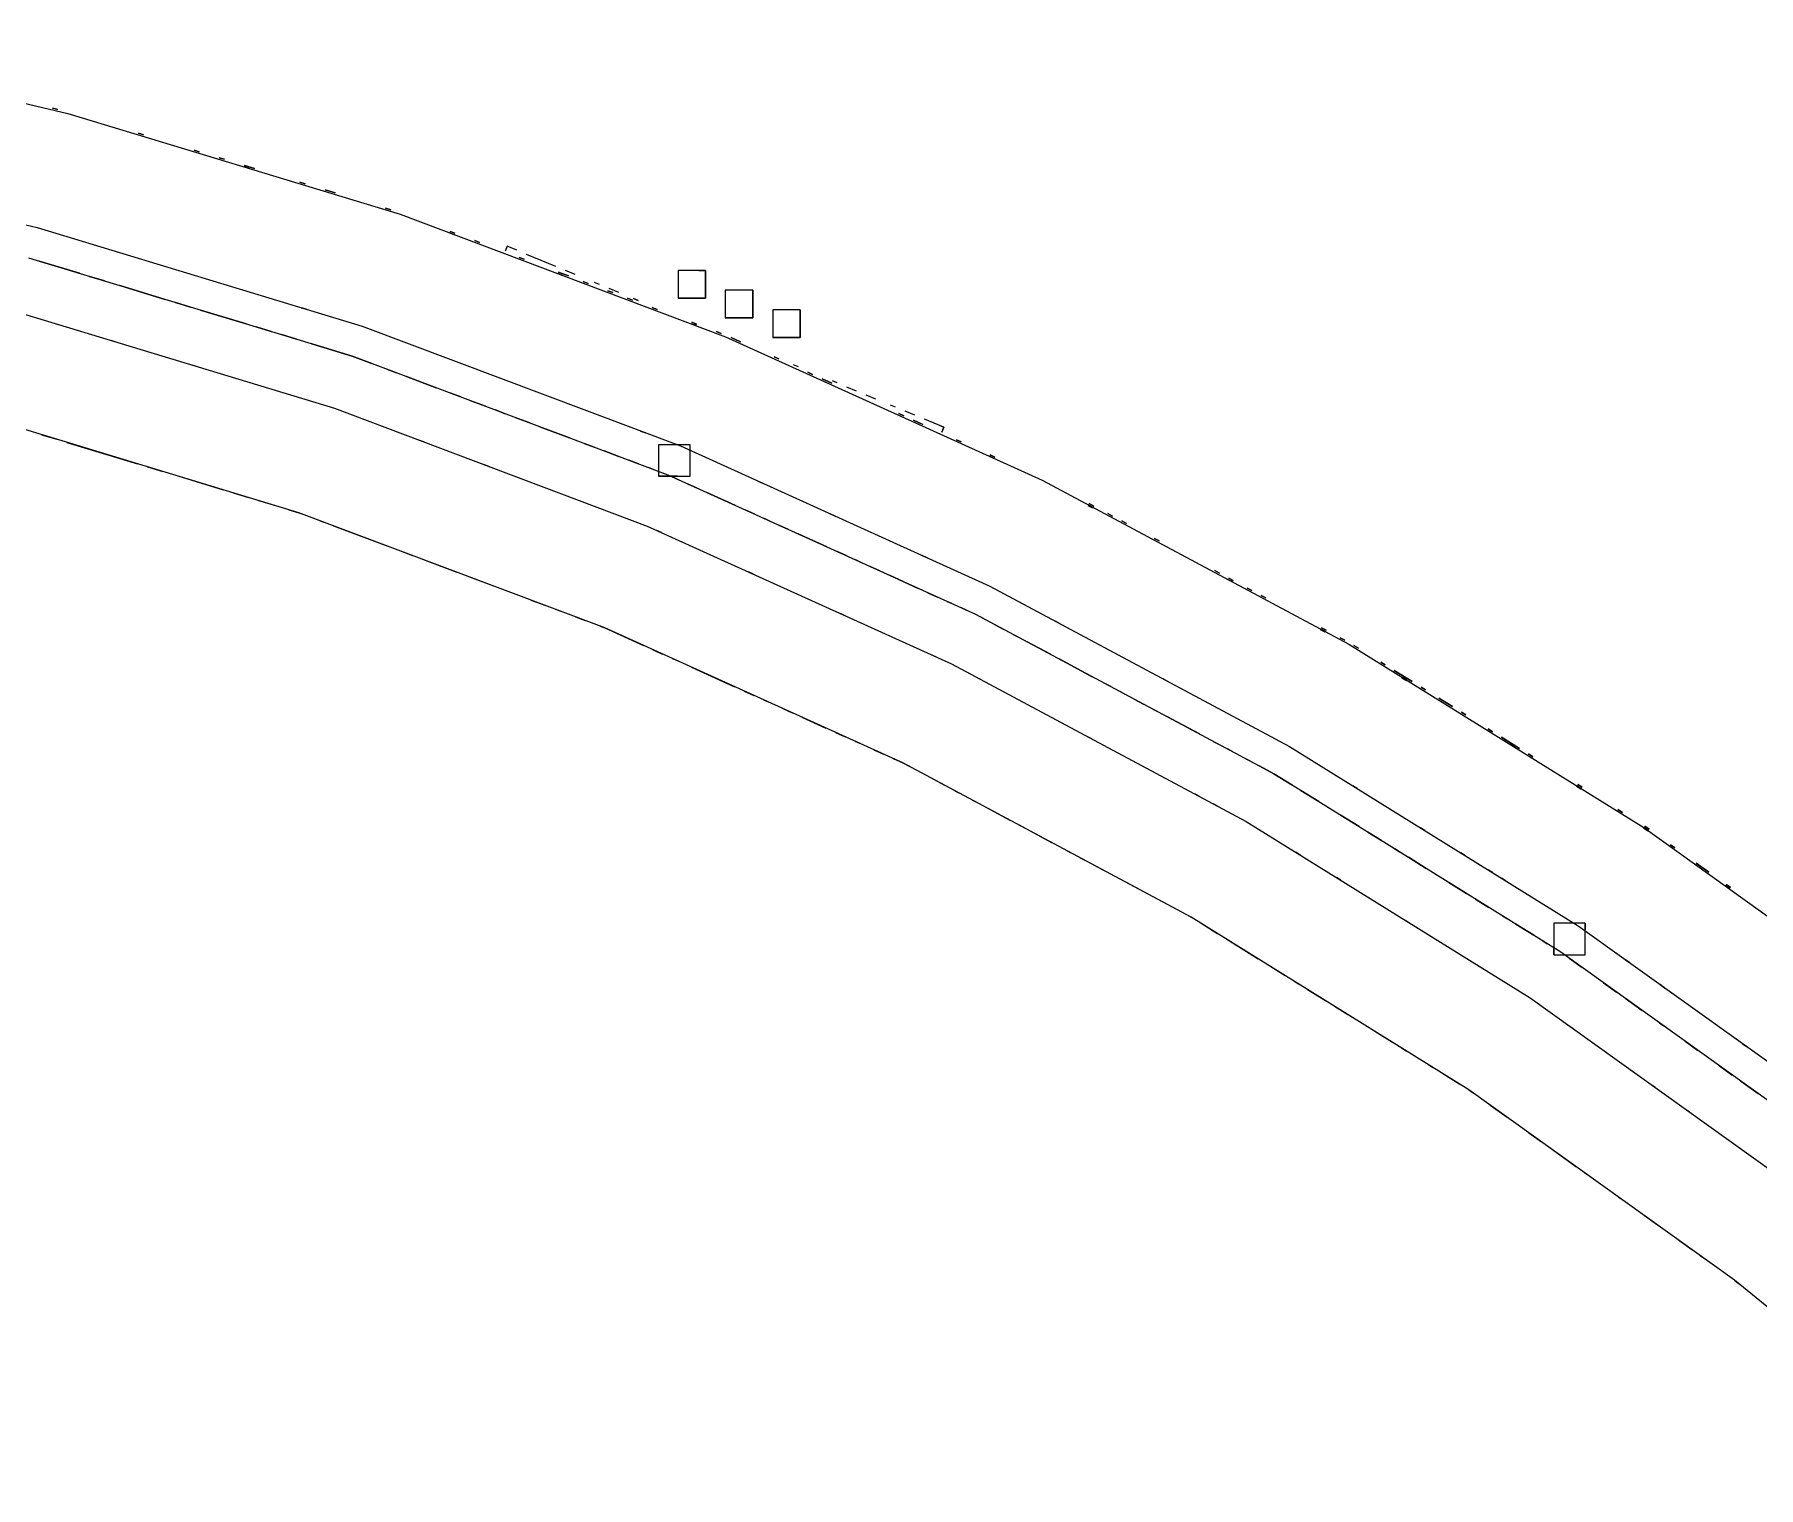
# Paper-space layout '01 Plans' of a CAD drawing. Header units: millimetres. Extents: x 5 to 415, y 7 to 290.
# Drawn here: x 109.03 to 130.91, y 235.67 to 254.11 of the extents above; entities that cross this region are included whole.
import ezdxf

# ---------------------------------------------------------------- set-up
doc = ezdxf.new("R2010")
doc.units = ezdxf.units.MM
doc.layers.add('GEOMETRY', color=7, linetype='Continuous')

# ---------------------------------------------------------------- blocks, each defined once
blk = doc.blocks.new('SHEET_01')
at = {"layer": 'GEOMETRY', "lineweight": 13}
for p, q in [((105.151, 254.113), (109.447, 253.112)), ((109.322, 253.161), (109.256, 253.176)), ((109.256, 253.176), (109.322, 253.161)), ((109.447, 253.112), (113.668, 251.831)), ((110.411, 252.84), (110.347, 252.859)), ((110.347, 252.859), (110.411, 252.84)), ((104.858, 252.642), (109.058, 251.663)), ((111.115, 252.626), (111.051, 252.646)), ((111.051, 252.646), (111.115, 252.626)), ((111.115, 252.626), (111.051, 252.646)), ((111.051, 252.646), (111.115, 252.626)), ((111.115, 252.626), (111.051, 252.646)), ((111.051, 252.646), (111.115, 252.626)), ((111.115, 252.626), (111.051, 252.646)), ((111.051, 252.646), (111.115, 252.626)), ((111.115, 252.626), (111.051, 252.646)), ((111.051, 252.646), (111.115, 252.626)), ((111.435, 252.529), (111.371, 252.549)), ((111.371, 252.549), (111.435, 252.529)), ((111.685, 252.433), (111.749, 252.413)), ((111.685, 252.433), (111.749, 252.413)), ((111.749, 252.413), (111.685, 252.433)), ((111.685, 252.433), (111.749, 252.413)), ((111.685, 252.433), (111.749, 252.413)), ((111.819, 252.413), (111.691, 252.452)), ((111.691, 252.452), (111.819, 252.413)), ((112.459, 252.219), (112.395, 252.238)), ((112.395, 252.238), (112.459, 252.219)), ((112.842, 252.102), (112.715, 252.141)), ((112.715, 252.141), (112.842, 252.102)), ((113.546, 251.889), (113.482, 251.908)), ((113.482, 251.908), (113.546, 251.889)), ((109.058, 251.663), (113.186, 250.411)), ((113.668, 251.831), (117.796, 250.277)), ((114.293, 251.596), (114.356, 251.572)), ((114.293, 251.596), (114.356, 251.572)), ((114.356, 251.572), (114.293, 251.596)), ((114.293, 251.596), (114.356, 251.572)), ((114.293, 251.596), (114.356, 251.572)), ((114.362, 251.591), (114.3, 251.615)), ((114.3, 251.615), (114.362, 251.591)), ((114.675, 251.473), (114.613, 251.497)), ((114.613, 251.497), (114.675, 251.473)), ((114.675, 251.473), (114.613, 251.497)), ((114.613, 251.497), (114.675, 251.473)), ((114.675, 251.473), (114.613, 251.497)), ((114.613, 251.497), (114.675, 251.473)), ((114.675, 251.473), (114.613, 251.497)), ((114.613, 251.497), (114.675, 251.473)), ((114.675, 251.473), (114.613, 251.497)), ((114.613, 251.497), (114.675, 251.473)), ((115.024, 251.425), (114.999, 251.364)), ((115.148, 251.374), (115.024, 251.425)), ((113.057, 250.032), (108.955, 251.276)), ((109.083, 251.237), (109.596, 251.082)), ((109.596, 251.082), (109.083, 251.237)), ((109.083, 251.237), (109.596, 251.082)), ((115.238, 251.261), (115.176, 251.285)), ((115.176, 251.285), (115.238, 251.261)), ((115.64, 251.17), (115.271, 251.323)), ((109.724, 251.043), (109.916, 250.985)), ((109.916, 250.985), (109.724, 251.043)), ((109.724, 251.043), (109.916, 250.985)), ((115.669, 251.078), (115.732, 251.054)), ((115.669, 251.078), (115.732, 251.054)), ((115.732, 251.054), (115.669, 251.078)), ((115.669, 251.078), (115.732, 251.054)), ((115.669, 251.078), (115.732, 251.054)), ((115.802, 251.049), (115.676, 251.096)), ((115.676, 251.096), (115.802, 251.049)), ((115.887, 251.068), (115.764, 251.119)), ((116.052, 250.955), (115.989, 250.979)), ((115.989, 250.979), (116.052, 250.955)), ((116.195, 250.941), (116.133, 250.966)), ((117.543, 251.117), (117.193, 251.117)), ((117.193, 251.117), (117.193, 250.767)), ((117.455, 251.117), (117.543, 251.117)), ((117.543, 251.117), (117.543, 250.767)), ((117.543, 250.767), (117.543, 251.117)), ((117.543, 251.117), (117.543, 251.117)), ((110.109, 250.926), (110.685, 250.751)), ((110.685, 250.751), (110.109, 250.926)), ((110.109, 250.926), (110.685, 250.751)), ((116.365, 250.837), (116.302, 250.861)), ((116.302, 250.861), (116.365, 250.837)), ((116.365, 250.837), (116.302, 250.861)), ((116.302, 250.861), (116.365, 250.837)), ((116.365, 250.837), (116.302, 250.861)), ((116.302, 250.861), (116.365, 250.837)), ((116.365, 250.837), (116.302, 250.861)), ((116.302, 250.861), (116.365, 250.837)), ((116.365, 250.837), (116.302, 250.861)), ((116.302, 250.861), (116.365, 250.837)), ((116.441, 250.839), (116.318, 250.89)), ((116.615, 250.743), (116.552, 250.767)), ((116.552, 250.767), (116.615, 250.743)), ((116.626, 250.762), (116.687, 250.737)), ((116.687, 250.737), (116.626, 250.762)), ((117.543, 250.767), (117.193, 250.767)), ((117.193, 250.767), (117.543, 250.767)), ((117.193, 250.767), (117.193, 250.767)), ((117.543, 250.767), (117.543, 250.767)), ((118.143, 250.868), (117.793, 250.868)), ((117.793, 250.868), (117.793, 250.518)), ((118.143, 250.868), (118.143, 250.518)), ((118.143, 250.518), (118.143, 250.868)), ((118.143, 250.868), (118.143, 250.868)), ((108.774, 250.6), (112.832, 249.369)), ((110.814, 250.712), (111.006, 250.654)), ((111.006, 250.654), (110.814, 250.712)), ((110.814, 250.712), (111.006, 250.654)), ((111.134, 250.615), (111.711, 250.44)), ((111.711, 250.44), (111.134, 250.615)), ((111.134, 250.615), (111.711, 250.44)), ((112.476, 250.626), (112.412, 250.645)), ((112.412, 250.645), (112.476, 250.626)), ((112.476, 250.626), (112.412, 250.645)), ((116.928, 250.625), (116.865, 250.649)), ((116.865, 250.649), (116.928, 250.625)), ((118.744, 250.619), (118.394, 250.619)), ((118.394, 250.619), (118.394, 250.269)), ((118.744, 250.619), (118.744, 250.269)), ((118.744, 250.269), (118.744, 250.619)), ((118.744, 250.619), (118.744, 250.619)), ((111.839, 250.401), (112.031, 250.343)), ((112.031, 250.343), (111.839, 250.401)), ((111.839, 250.401), (112.031, 250.343)), ((112.16, 250.304), (112.352, 250.246)), ((112.352, 250.246), (112.16, 250.304)), ((112.16, 250.304), (112.352, 250.246)), ((113.186, 250.411), (117.222, 248.891)), ((117.358, 250.442), (117.421, 250.419)), ((117.358, 250.442), (117.421, 250.419)), ((117.421, 250.419), (117.358, 250.442)), ((117.358, 250.442), (117.421, 250.419)), ((117.358, 250.442), (117.421, 250.419)), ((117.428, 250.437), (117.366, 250.461)), ((117.366, 250.461), (117.428, 250.437)), ((117.741, 250.319), (117.679, 250.343)), ((117.679, 250.343), (117.741, 250.319)), ((118.143, 250.518), (117.793, 250.518)), ((117.793, 250.518), (118.143, 250.518)), ((117.793, 250.518), (117.793, 250.518)), ((118.143, 250.518), (118.143, 250.518)), ((110.062, 250.209), (109.998, 250.229)), ((112.544, 250.187), (113.057, 250.032)), ((113.057, 250.032), (112.544, 250.187)), ((112.544, 250.187), (113.057, 250.032)), ((117.796, 250.277), (121.814, 248.457)), ((117.986, 250.213), (117.865, 250.268)), ((117.865, 250.268), (117.986, 250.213)), ((118.744, 250.269), (118.394, 250.269)), ((118.394, 250.269), (118.744, 250.269)), ((118.394, 250.269), (118.394, 250.269)), ((118.744, 250.269), (118.744, 250.269)), ((111.093, 249.897), (111.028, 249.916)), ((113.057, 250.032), (113.308, 249.938)), ((113.308, 249.938), (113.057, 250.032)), ((113.057, 250.032), (113.308, 249.938)), ((117.069, 248.522), (113.057, 250.032)), ((113.496, 249.867), (113.621, 249.82)), ((113.621, 249.82), (113.496, 249.867)), ((113.496, 249.867), (113.621, 249.82)), ((118.412, 250.022), (118.474, 249.997)), ((118.474, 249.997), (118.412, 250.022)), ((118.72, 249.895), (118.658, 249.92)), ((113.747, 249.772), (114.123, 249.631)), ((114.123, 249.631), (113.747, 249.772)), ((113.747, 249.772), (114.123, 249.631)), ((118.9, 249.799), (118.839, 249.827)), ((118.839, 249.827), (118.9, 249.799)), ((119.143, 249.689), (119.022, 249.744)), ((119.022, 249.744), (119.143, 249.689)), ((119.213, 249.691), (119.151, 249.716)), ((114.311, 249.56), (114.436, 249.513)), ((114.436, 249.513), (114.311, 249.56)), ((114.311, 249.56), (114.436, 249.513)), ((114.562, 249.466), (114.75, 249.395)), ((114.75, 249.395), (114.562, 249.466)), ((114.562, 249.466), (114.75, 249.395)), ((119.459, 249.588), (119.336, 249.639)), ((119.705, 249.486), (119.582, 249.537)), ((112.382, 248.043), (108.411, 249.248)), ((112.832, 249.369), (116.801, 247.875)), ((114.875, 249.348), (115, 249.301)), ((115, 249.301), (114.875, 249.348)), ((114.875, 249.348), (115, 249.301)), ((115.126, 249.253), (115.314, 249.183)), ((115.314, 249.183), (115.126, 249.253)), ((115.126, 249.253), (115.314, 249.183)), ((119.952, 249.384), (119.89, 249.41)), ((120.057, 249.275), (119.996, 249.302)), ((119.996, 249.302), (120.057, 249.275)), ((120.198, 249.282), (120.075, 249.333)), ((120.3, 249.165), (120.179, 249.22)), ((120.179, 249.22), (120.3, 249.165)), ((120.568, 249.129), (120.321, 249.231)), ((109.116, 249.034), (109.308, 248.976)), ((115.439, 249.135), (115.815, 248.994)), ((115.815, 248.994), (115.439, 249.135)), ((115.439, 249.135), (115.815, 248.994)), ((116.781, 249.058), (116.718, 249.081)), ((116.718, 249.081), (116.781, 249.058)), ((116.781, 249.058), (116.718, 249.081)), ((120.506, 249.155), (120.568, 249.129)), ((120.568, 249.129), (120.542, 249.068)), ((120.542, 249.068), (120.568, 249.129)), ((120.568, 249.129), (120.568, 249.129)), ((109.436, 248.937), (110.333, 248.665)), ((113.966, 248.942), (113.903, 248.966)), ((116.003, 248.923), (116.129, 248.876)), ((116.129, 248.876), (116.003, 248.923)), ((116.003, 248.923), (116.129, 248.876)), ((116.254, 248.829), (116.442, 248.758)), ((116.442, 248.758), (116.254, 248.829)), ((116.254, 248.829), (116.442, 248.758)), ((117.346, 248.907), (116.946, 248.907)), ((116.946, 248.907), (116.946, 248.507)), ((117.222, 248.891), (121.151, 247.112)), ((117.346, 248.507), (117.346, 248.907)), ((117.346, 248.907), (117.346, 248.907)), ((120.788, 248.944), (120.727, 248.971)), ((120.727, 248.971), (120.788, 248.944)), ((120.788, 248.944), (120.727, 248.971)), ((120.727, 248.971), (120.788, 248.944)), ((120.788, 248.944), (120.727, 248.971)), ((120.727, 248.971), (120.788, 248.944)), ((120.788, 248.944), (120.727, 248.971)), ((120.727, 248.971), (120.788, 248.944)), ((120.788, 248.944), (120.727, 248.971)), ((120.727, 248.971), (120.788, 248.944)), ((121.214, 248.751), (121.153, 248.778)), ((121.153, 248.778), (121.214, 248.751)), ((110.461, 248.626), (110.653, 248.568)), ((114.785, 248.634), (114.722, 248.658)), ((116.568, 248.711), (116.693, 248.663)), ((116.693, 248.663), (116.568, 248.711)), ((116.568, 248.711), (116.693, 248.663)), ((116.818, 248.616), (116.881, 248.593)), ((116.881, 248.593), (116.818, 248.616)), ((116.818, 248.616), (116.881, 248.593)), ((121.144, 248.76), (121.205, 248.733)), ((121.144, 248.76), (121.205, 248.733)), ((121.205, 248.733), (121.144, 248.76)), ((121.144, 248.76), (121.205, 248.733)), ((121.144, 248.76), (121.205, 248.733)), ((110.845, 248.51), (111.421, 248.335)), ((117.186, 248.507), (116.946, 248.507)), ((116.946, 248.507), (117.346, 248.507)), ((116.946, 248.507), (116.946, 248.507)), ((120.974, 246.753), (117.069, 248.522)), ((117.13, 248.494), (117.191, 248.467)), ((117.191, 248.467), (117.13, 248.494)), ((117.13, 248.494), (117.191, 248.467)), ((117.313, 248.411), (117.435, 248.356)), ((117.435, 248.356), (117.313, 248.411)), ((117.313, 248.411), (117.435, 248.356)), ((118.266, 248.419), (118.204, 248.446)), ((118.204, 248.446), (118.266, 248.419)), ((118.266, 248.419), (118.204, 248.446)), ((121.814, 248.457), (125.704, 246.377)), ((111.549, 248.296), (111.742, 248.238)), ((111.87, 248.199), (112.126, 248.121)), ((117.557, 248.301), (117.923, 248.135)), ((117.923, 248.135), (117.557, 248.301)), ((117.557, 248.301), (117.923, 248.135)), ((122.458, 248.101), (122.399, 248.133)), ((122.403, 248.142), (122.462, 248.11)), ((122.403, 248.142), (122.462, 248.11)), ((122.462, 248.11), (122.403, 248.142)), ((122.403, 248.142), (122.462, 248.11)), ((122.403, 248.142), (122.462, 248.11)), ((122.471, 248.128), (122.412, 248.16)), ((122.412, 248.16), (122.471, 248.128)), ((112.254, 248.082), (112.382, 248.043)), ((112.382, 248.043), (112.445, 248.02)), ((116.265, 246.582), (112.382, 248.043)), ((112.57, 247.973), (112.695, 247.926)), ((118.045, 248.08), (118.167, 248.024)), ((118.167, 248.024), (118.045, 248.08)), ((118.045, 248.08), (118.167, 248.024)), ((118.289, 247.969), (118.35, 247.941)), ((118.35, 247.941), (118.289, 247.969)), ((118.289, 247.969), (118.35, 247.941)), ((119.186, 248.001), (119.125, 248.029)), ((119.125, 248.029), (119.186, 248.001)), ((119.186, 248.001), (119.125, 248.029)), ((122.707, 248.002), (122.648, 248.034)), ((122.648, 248.034), (122.707, 248.002)), ((122.884, 247.907), (122.825, 247.939)), ((122.825, 247.939), (122.884, 247.907)), ((112.82, 247.878), (113.509, 247.619)), ((116.801, 247.875), (120.664, 246.125)), ((116.985, 247.792), (116.924, 247.82)), ((118.472, 247.886), (118.594, 247.831)), ((118.594, 247.831), (118.472, 247.886)), ((118.472, 247.886), (118.594, 247.831)), ((118.716, 247.776), (119.082, 247.61)), ((119.082, 247.61), (118.716, 247.776)), ((118.716, 247.776), (119.082, 247.61)), ((123.297, 247.687), (123.238, 247.718)), ((123.238, 247.718), (123.297, 247.687)), ((123.297, 247.687), (123.238, 247.718)), ((123.238, 247.718), (123.297, 247.687)), ((123.297, 247.687), (123.238, 247.718)), ((123.238, 247.718), (123.297, 247.687)), ((123.297, 247.687), (123.238, 247.718)), ((123.238, 247.718), (123.297, 247.687)), ((123.297, 247.687), (123.238, 247.718)), ((123.238, 247.718), (123.297, 247.687)), ((113.635, 247.572), (113.823, 247.501)), ((119.204, 247.554), (119.326, 247.499)), ((119.326, 247.499), (119.204, 247.554)), ((119.204, 247.554), (119.326, 247.499)), ((120.353, 247.473), (120.291, 247.501)), ((120.291, 247.501), (120.353, 247.473)), ((120.353, 247.473), (120.291, 247.501)), ((113.948, 247.454), (114.386, 247.289)), ((114.512, 247.242), (115.201, 246.983)), ((118.15, 247.264), (118.089, 247.292)), ((119.448, 247.444), (119.509, 247.416)), ((119.509, 247.416), (119.448, 247.444)), ((119.448, 247.444), (119.509, 247.416)), ((119.631, 247.361), (119.753, 247.306)), ((119.753, 247.306), (119.631, 247.361)), ((119.631, 247.361), (119.753, 247.306)), ((119.875, 247.25), (120.242, 247.084)), ((120.242, 247.084), (119.875, 247.25)), ((119.875, 247.25), (120.242, 247.084)), ((124.063, 247.277), (124.004, 247.309)), ((124.004, 247.309), (124.063, 247.277)), ((120.364, 247.029), (120.486, 246.974)), ((120.486, 246.974), (120.364, 247.029)), ((120.364, 247.029), (120.486, 246.974)), ((121.151, 247.112), (124.954, 245.078)), ((124.172, 247.197), (124.231, 247.165)), ((124.172, 247.197), (124.231, 247.165)), ((124.231, 247.165), (124.172, 247.197)), ((124.172, 247.197), (124.231, 247.165)), ((124.172, 247.197), (124.231, 247.165)), ((124.24, 247.183), (124.181, 247.214)), ((124.181, 247.214), (124.24, 247.183)), ((124.476, 247.057), (124.417, 247.088)), ((124.417, 247.088), (124.476, 247.057)), ((115.326, 246.935), (115.514, 246.865)), ((115.639, 246.818), (115.702, 246.794)), ((120.608, 246.919), (120.669, 246.891)), ((120.669, 246.891), (120.608, 246.919)), ((120.608, 246.919), (120.669, 246.891)), ((120.791, 246.836), (120.852, 246.808)), ((120.852, 246.808), (120.791, 246.836)), ((120.791, 246.836), (120.852, 246.808)), ((124.653, 246.962), (124.594, 246.994)), ((124.594, 246.994), (124.653, 246.962)), ((124.653, 246.962), (124.594, 246.994)), ((124.594, 246.994), (124.653, 246.962)), ((124.653, 246.962), (124.594, 246.994)), ((124.594, 246.994), (124.653, 246.962)), ((124.653, 246.962), (124.594, 246.994)), ((124.594, 246.994), (124.653, 246.962)), ((124.653, 246.962), (124.594, 246.994)), ((124.594, 246.994), (124.653, 246.962)), ((115.89, 246.723), (116.015, 246.676)), ((116.203, 246.605), (116.265, 246.582)), ((119.315, 246.736), (119.254, 246.764)), ((124.754, 244.732), (120.974, 246.753)), ((121.033, 246.721), (121.092, 246.69)), ((121.092, 246.69), (121.033, 246.721)), ((121.033, 246.721), (121.092, 246.69)), ((121.21, 246.626), (121.328, 246.563)), ((121.328, 246.563), (121.21, 246.626)), ((121.21, 246.626), (121.328, 246.563)), ((122.042, 246.635), (121.983, 246.667)), ((121.983, 246.667), (122.042, 246.635)), ((122.042, 246.635), (121.983, 246.667)), ((125.419, 246.552), (125.36, 246.584)), ((125.36, 246.584), (125.419, 246.552)), ((116.265, 246.582), (116.753, 246.361)), ((120.045, 244.869), (116.265, 246.582)), ((121.446, 246.5), (121.505, 246.469)), ((121.505, 246.469), (121.446, 246.5)), ((121.446, 246.5), (121.505, 246.469)), ((121.623, 246.405), (121.919, 246.248)), ((121.919, 246.248), (121.623, 246.405)), ((121.623, 246.405), (121.919, 246.248)), ((125.405, 246.526), (125.346, 246.558)), ((125.351, 246.566), (125.41, 246.535)), ((125.351, 246.566), (125.41, 246.535)), ((125.41, 246.535), (125.351, 246.566)), ((125.351, 246.566), (125.41, 246.535)), ((125.351, 246.566), (125.41, 246.535)), ((125.655, 246.426), (125.596, 246.458)), ((125.596, 246.458), (125.655, 246.426)), ((125.704, 246.377), (129.45, 244.048)), ((116.875, 246.306), (116.997, 246.25)), ((117.119, 246.195), (117.18, 246.167)), ((120.48, 246.208), (120.419, 246.236)), ((122.037, 246.184), (122.45, 245.963)), ((122.45, 245.963), (122.037, 246.184)), ((122.037, 246.184), (122.45, 245.963)), ((125.828, 246.324), (125.771, 246.359)), ((125.771, 246.359), (125.828, 246.324)), ((125.828, 246.324), (125.771, 246.359)), ((125.771, 246.359), (125.828, 246.324)), ((125.828, 246.324), (125.771, 246.359)), ((125.771, 246.359), (125.828, 246.324)), ((125.828, 246.324), (125.771, 246.359)), ((125.771, 246.359), (125.828, 246.324)), ((125.828, 246.324), (125.771, 246.359)), ((125.771, 246.359), (125.828, 246.324)), ((126.168, 246.112), (126.112, 246.148)), ((126.112, 246.148), (126.168, 246.112)), ((117.363, 246.085), (117.911, 245.836)), ((120.664, 246.125), (124.404, 244.126)), ((120.902, 245.998), (120.842, 246.03)), ((121.08, 245.903), (121.02, 245.935)), ((123.409, 245.904), (123.35, 245.936)), ((123.35, 245.936), (123.409, 245.904)), ((123.409, 245.904), (123.35, 245.936)), ((126.339, 246.006), (126.282, 246.042)), ((126.282, 246.042), (126.339, 246.006)), ((126.339, 246.006), (126.282, 246.042)), ((126.282, 246.042), (126.339, 246.006)), ((126.339, 246.006), (126.282, 246.042)), ((126.282, 246.042), (126.339, 246.006)), ((126.339, 246.006), (126.282, 246.042)), ((126.282, 246.042), (126.339, 246.006)), ((126.509, 245.901), (126.282, 246.042)), ((126.282, 246.042), (126.509, 245.901)), ((126.437, 245.91), (126.38, 245.945)), ((126.385, 245.954), (126.442, 245.919)), ((126.385, 245.954), (126.442, 245.919)), ((126.442, 245.919), (126.385, 245.954)), ((126.385, 245.954), (126.442, 245.919)), ((126.385, 245.954), (126.442, 245.919)), ((118.033, 245.781), (118.155, 245.726)), ((122.628, 245.869), (122.687, 245.837)), ((122.687, 245.837), (122.628, 245.869)), ((122.628, 245.869), (122.687, 245.837)), ((122.805, 245.774), (122.864, 245.742)), ((122.864, 245.742), (122.805, 245.774)), ((122.805, 245.774), (122.864, 245.742)), ((126.679, 245.795), (126.623, 245.83)), ((126.623, 245.83), (126.679, 245.795)), ((126.679, 245.795), (126.623, 245.83)), ((126.623, 245.83), (126.679, 245.795)), ((126.679, 245.795), (126.623, 245.83)), ((126.623, 245.83), (126.679, 245.795)), ((126.679, 245.795), (126.623, 245.83)), ((126.623, 245.83), (126.679, 245.795)), ((126.679, 245.795), (126.623, 245.83)), ((126.623, 245.83), (126.679, 245.795)), ((118.277, 245.67), (118.338, 245.643)), ((118.521, 245.56), (118.643, 245.505)), ((122.982, 245.679), (123.1, 245.616)), ((123.1, 245.616), (122.982, 245.679)), ((122.982, 245.679), (123.1, 245.616)), ((123.218, 245.553), (123.277, 245.521)), ((123.277, 245.521), (123.218, 245.553)), ((123.218, 245.553), (123.277, 245.521)), ((127.02, 245.583), (126.85, 245.689)), ((126.85, 245.689), (127.02, 245.583)), ((127.19, 245.477), (127.134, 245.512)), ((127.134, 245.512), (127.19, 245.477)), ((127.19, 245.477), (127.134, 245.512)), ((127.134, 245.512), (127.19, 245.477)), ((127.19, 245.477), (127.134, 245.512)), ((127.134, 245.512), (127.19, 245.477)), ((127.19, 245.477), (127.134, 245.512)), ((127.134, 245.512), (127.19, 245.477)), ((127.19, 245.477), (127.134, 245.512)), ((127.134, 245.512), (127.19, 245.477)), ((118.765, 245.449), (119.069, 245.311)), ((123.396, 245.458), (123.809, 245.237)), ((123.809, 245.237), (123.396, 245.458)), ((123.396, 245.458), (123.809, 245.237)), ((127.531, 245.265), (127.474, 245.3)), ((127.474, 245.3), (127.531, 245.265)), ((119.191, 245.256), (119.313, 245.201)), ((119.435, 245.146), (119.496, 245.118)), ((122.445, 245.173), (122.386, 245.205)), ((123.986, 245.142), (124.045, 245.111)), ((124.045, 245.111), (123.986, 245.142)), ((123.986, 245.142), (124.045, 245.111)), ((124.954, 245.078), (128.617, 242.801)), ((127.701, 245.159), (127.645, 245.194)), ((127.645, 245.194), (127.701, 245.159)), ((127.701, 245.159), (127.645, 245.194)), ((127.645, 245.194), (127.701, 245.159)), ((127.701, 245.159), (127.645, 245.194)), ((127.645, 245.194), (127.701, 245.159)), ((127.701, 245.159), (127.645, 245.194)), ((127.645, 245.194), (127.701, 245.159)), ((127.872, 245.053), (127.645, 245.194)), ((127.645, 245.194), (127.872, 245.053)), ((127.747, 245.107), (127.804, 245.072)), ((127.747, 245.107), (127.804, 245.072)), ((127.804, 245.072), (127.747, 245.107)), ((127.747, 245.107), (127.804, 245.072)), ((127.747, 245.107), (127.804, 245.072)), ((119.679, 245.035), (119.801, 244.98)), ((119.923, 244.925), (120.045, 244.869)), ((120.045, 244.869), (120.222, 244.775)), ((123.704, 242.913), (120.045, 244.869)), ((124.164, 245.048), (124.223, 245.016)), ((124.223, 245.016), (124.164, 245.048)), ((124.164, 245.048), (124.223, 245.016)), ((124.4, 244.921), (124.459, 244.89)), ((124.459, 244.89), (124.4, 244.921)), ((124.4, 244.921), (124.459, 244.89)), ((128.042, 244.947), (127.985, 244.983)), ((127.985, 244.983), (128.042, 244.947)), ((128.042, 244.947), (127.985, 244.983)), ((127.985, 244.983), (128.042, 244.947)), ((128.042, 244.947), (127.985, 244.983)), ((127.985, 244.983), (128.042, 244.947)), ((128.042, 244.947), (127.985, 244.983)), ((127.985, 244.983), (128.042, 244.947)), ((128.042, 244.947), (127.985, 244.983)), ((127.985, 244.983), (128.042, 244.947)), ((120.34, 244.712), (120.576, 244.585)), ((124.577, 244.827), (124.754, 244.732)), ((124.754, 244.732), (124.577, 244.827)), ((124.577, 244.827), (124.754, 244.732)), ((124.754, 244.732), (124.982, 244.591)), ((124.982, 244.591), (124.754, 244.732)), ((124.754, 244.732), (124.982, 244.591)), ((128.395, 242.468), (124.754, 244.732)), ((120.694, 244.522), (120.753, 244.491)), ((120.93, 244.396), (120.989, 244.365)), ((123.811, 244.443), (123.751, 244.475)), ((125.096, 244.52), (125.323, 244.378)), ((125.323, 244.378), (125.096, 244.52)), ((125.096, 244.52), (125.323, 244.378)), ((125.813, 244.545), (125.755, 244.58)), ((125.755, 244.58), (125.813, 244.545)), ((125.813, 244.545), (125.755, 244.58)), ((128.65, 244.534), (128.593, 244.569)), ((128.599, 244.577), (128.656, 244.542)), ((128.599, 244.577), (128.656, 244.542)), ((128.656, 244.542), (128.599, 244.577)), ((128.599, 244.577), (128.656, 244.542)), ((128.599, 244.577), (128.656, 244.542)), ((128.666, 244.559), (128.61, 244.594)), ((128.61, 244.594), (128.666, 244.559)), ((121.107, 244.301), (121.402, 244.144)), ((124.048, 244.316), (123.989, 244.348)), ((125.437, 244.308), (125.494, 244.272)), ((125.494, 244.272), (125.437, 244.308)), ((125.437, 244.308), (125.494, 244.272)), ((125.607, 244.201), (125.835, 244.06)), ((125.835, 244.06), (125.607, 244.201)), ((125.607, 244.201), (125.835, 244.06)), ((129.177, 244.241), (129.121, 244.277)), ((129.121, 244.277), (129.177, 244.241)), ((121.52, 244.081), (121.934, 243.86)), ((124.404, 244.126), (128.006, 241.886)), ((125.949, 243.989), (126.119, 243.883)), ((126.119, 243.883), (125.949, 243.989)), ((125.949, 243.989), (126.119, 243.883)), ((126.671, 244.011), (126.614, 244.046)), ((126.614, 244.046), (126.671, 244.011)), ((126.671, 244.011), (126.614, 244.046)), ((129.499, 244.001), (129.445, 244.04)), ((129.45, 244.048), (129.504, 244.009)), ((129.45, 244.048), (129.504, 244.009)), ((129.504, 244.009), (129.45, 244.048)), ((129.45, 244.048), (129.504, 244.009)), ((129.45, 244.048), (129.504, 244.009)), ((129.45, 244.048), (133.036, 241.479)), ((129.516, 244.026), (129.461, 244.065)), ((129.461, 244.065), (129.516, 244.026)), ((122.111, 243.765), (122.17, 243.734)), ((126.29, 243.777), (126.347, 243.742)), ((126.347, 243.742), (126.29, 243.777)), ((126.29, 243.777), (126.347, 243.742)), ((129.842, 243.792), (129.787, 243.831)), ((129.787, 243.831), (129.842, 243.792)), ((129.842, 243.792), (129.787, 243.831)), ((129.787, 243.831), (129.842, 243.792)), ((129.842, 243.792), (129.787, 243.831)), ((129.787, 243.831), (129.842, 243.792)), ((129.842, 243.792), (129.787, 243.831)), ((129.787, 243.831), (129.842, 243.792)), ((129.842, 243.792), (129.787, 243.831)), ((129.787, 243.831), (129.842, 243.792)), ((122.288, 243.67), (122.347, 243.639)), ((122.465, 243.576), (122.583, 243.513)), ((125.09, 243.699), (125.033, 243.735)), ((126.461, 243.671), (126.688, 243.529)), ((126.688, 243.529), (126.461, 243.671)), ((126.461, 243.671), (126.688, 243.529)), ((127.186, 243.691), (127.129, 243.726)), ((127.129, 243.726), (127.186, 243.691)), ((127.186, 243.691), (127.129, 243.726)), ((130.276, 243.481), (130.113, 243.597)), ((130.113, 243.597), (130.276, 243.481)), ((122.701, 243.45), (122.76, 243.418)), ((122.878, 243.355), (123.173, 243.197)), ((125.605, 243.379), (125.548, 243.415)), ((126.802, 243.459), (126.859, 243.423)), ((126.859, 243.423), (126.802, 243.459)), ((126.802, 243.459), (126.859, 243.423)), ((126.973, 243.353), (127.2, 243.211)), ((127.2, 243.211), (126.973, 243.353)), ((126.973, 243.353), (127.2, 243.211)), ((127.529, 243.477), (127.472, 243.513)), ((127.472, 243.513), (127.529, 243.477)), ((127.529, 243.477), (127.472, 243.513)), ((127.701, 243.37), (127.644, 243.406)), ((127.644, 243.406), (127.701, 243.37)), ((127.701, 243.37), (127.644, 243.406)), ((130.537, 243.269), (130.482, 243.308)), ((130.482, 243.308), (130.537, 243.269)), ((130.537, 243.269), (130.482, 243.308)), ((130.482, 243.308), (130.537, 243.269)), ((130.482, 243.308), (130.537, 243.269)), ((130.537, 243.269), (130.482, 243.308)), ((130.482, 243.308), (130.537, 243.269)), ((130.537, 243.269), (130.482, 243.308)), ((130.482, 243.308), (130.537, 243.269)), ((130.537, 243.269), (130.482, 243.308)), ((130.482, 243.308), (130.537, 243.269)), ((130.537, 243.269), (130.482, 243.308)), ((130.482, 243.308), (130.537, 243.269)), ((130.537, 243.269), (130.482, 243.308)), ((130.482, 243.308), (130.537, 243.269)), ((130.482, 243.308), (130.537, 243.269)), ((130.548, 243.286), (130.494, 243.325)), ((130.494, 243.325), (130.548, 243.286)), ((130.548, 243.286), (130.494, 243.325)), ((130.494, 243.325), (130.548, 243.286)), ((130.548, 243.286), (130.494, 243.325)), ((130.494, 243.325), (130.548, 243.286)), ((130.548, 243.286), (130.494, 243.325)), ((130.494, 243.325), (130.548, 243.286)), ((130.548, 243.286), (130.494, 243.325)), ((130.494, 243.325), (130.548, 243.286)), ((123.291, 243.134), (123.527, 243.008)), ((127.314, 243.14), (127.484, 243.034)), ((127.484, 243.034), (127.314, 243.14)), ((127.314, 243.14), (127.484, 243.034)), ((123.645, 242.945), (123.704, 242.913)), ((127.228, 240.722), (123.704, 242.913)), ((126.462, 242.846), (126.405, 242.882)), ((127.655, 242.928), (127.712, 242.893)), ((127.712, 242.893), (127.655, 242.928)), ((127.655, 242.928), (127.712, 242.893)), ((123.818, 242.843), (124.045, 242.701)), ((127.826, 242.822), (128.053, 242.681)), ((128.053, 242.681), (127.826, 242.822)), ((127.826, 242.822), (128.053, 242.681)), ((128.706, 242.835), (128.306, 242.835)), ((128.306, 242.835), (128.306, 242.435)), ((128.617, 242.801), (132.123, 240.289)), ((128.706, 242.835), (128.706, 242.755)), ((128.706, 242.435), (128.706, 242.835)), ((128.706, 242.835), (128.706, 242.835)), ((124.159, 242.631), (124.557, 242.383)), ((128.167, 242.61), (128.224, 242.574)), ((128.224, 242.574), (128.167, 242.61)), ((128.167, 242.61), (128.224, 242.574)), ((128.306, 242.435), (128.306, 242.515)), ((128.306, 242.435), (128.706, 242.435)), ((128.306, 242.435), (128.306, 242.435)), ((131.879, 239.971), (128.395, 242.468)), ((124.67, 242.313), (124.898, 242.171)), ((128.503, 242.39), (128.667, 242.273)), ((128.667, 242.273), (128.503, 242.39)), ((128.503, 242.39), (128.667, 242.273)), ((129.274, 242.33), (129.219, 242.369)), ((129.219, 242.369), (129.274, 242.33)), ((129.274, 242.33), (129.219, 242.369)), ((125.011, 242.1), (125.068, 242.065)), ((125.182, 241.994), (125.409, 241.853)), ((128.939, 242.078), (129.102, 241.961)), ((129.102, 241.961), (128.939, 242.078)), ((128.939, 242.078), (129.102, 241.961)), ((129.712, 242.016), (129.658, 242.055)), ((129.658, 242.055), (129.712, 242.016)), ((129.712, 242.016), (129.658, 242.055)), ((125.523, 241.782), (125.693, 241.676)), ((128.006, 241.886), (131.453, 239.416)), ((129.211, 241.883), (129.429, 241.727)), ((129.429, 241.727), (129.211, 241.883)), ((129.211, 241.883), (129.429, 241.727)), ((125.864, 241.57), (125.921, 241.535)), ((129.647, 241.571), (129.701, 241.532)), ((129.701, 241.532), (129.647, 241.571)), ((129.647, 241.571), (129.701, 241.532)), ((126.034, 241.464), (126.262, 241.323)), ((128.553, 241.494), (128.498, 241.533)), ((129.973, 241.337), (130.137, 241.22)), ((130.137, 241.22), (129.973, 241.337)), ((129.973, 241.337), (130.137, 241.22)), ((126.375, 241.252), (126.432, 241.217)), ((130.753, 241.27), (130.698, 241.309)), ((130.698, 241.309), (130.753, 241.27)), ((130.753, 241.27), (130.698, 241.309)), ((126.716, 241.04), (126.773, 241.005)), ((126.887, 240.934), (127.114, 240.793)), ((130.409, 241.025), (130.572, 240.908)), ((130.572, 240.908), (130.409, 241.025)), ((130.409, 241.025), (130.572, 240.908)), ((127.228, 240.722), (127.282, 240.683)), ((130.601, 238.305), (127.228, 240.722)), ((129.592, 240.749), (129.538, 240.788)), ((130.681, 240.83), (130.899, 240.674)), ((130.899, 240.674), (130.681, 240.83)), ((130.681, 240.83), (130.899, 240.674)), ((127.5, 240.527), (127.717, 240.371)), ((130.03, 240.435), (129.976, 240.475)), ((127.989, 240.176), (128.153, 240.06)), ((128.261, 239.982), (128.588, 239.748)), ((128.697, 239.67), (128.751, 239.631)), ((129.132, 239.358), (129.186, 239.319)), ((129.458, 239.124), (129.621, 239.007)), ((129.893, 238.812), (130.057, 238.695)), ((130.165, 238.617), (130.22, 238.578)), ((130.601, 238.305), (130.652, 238.263)), ((133.808, 235.673), (130.601, 238.305))]:
    blk.add_line(p, q, dxfattribs=at)

psp = doc.layouts.new('01 Plans')

# ---------------------------------------------------------------- block references
psp.add_blockref('SHEET_01', (0, 0))

doc.saveas('drawing.dxf')
